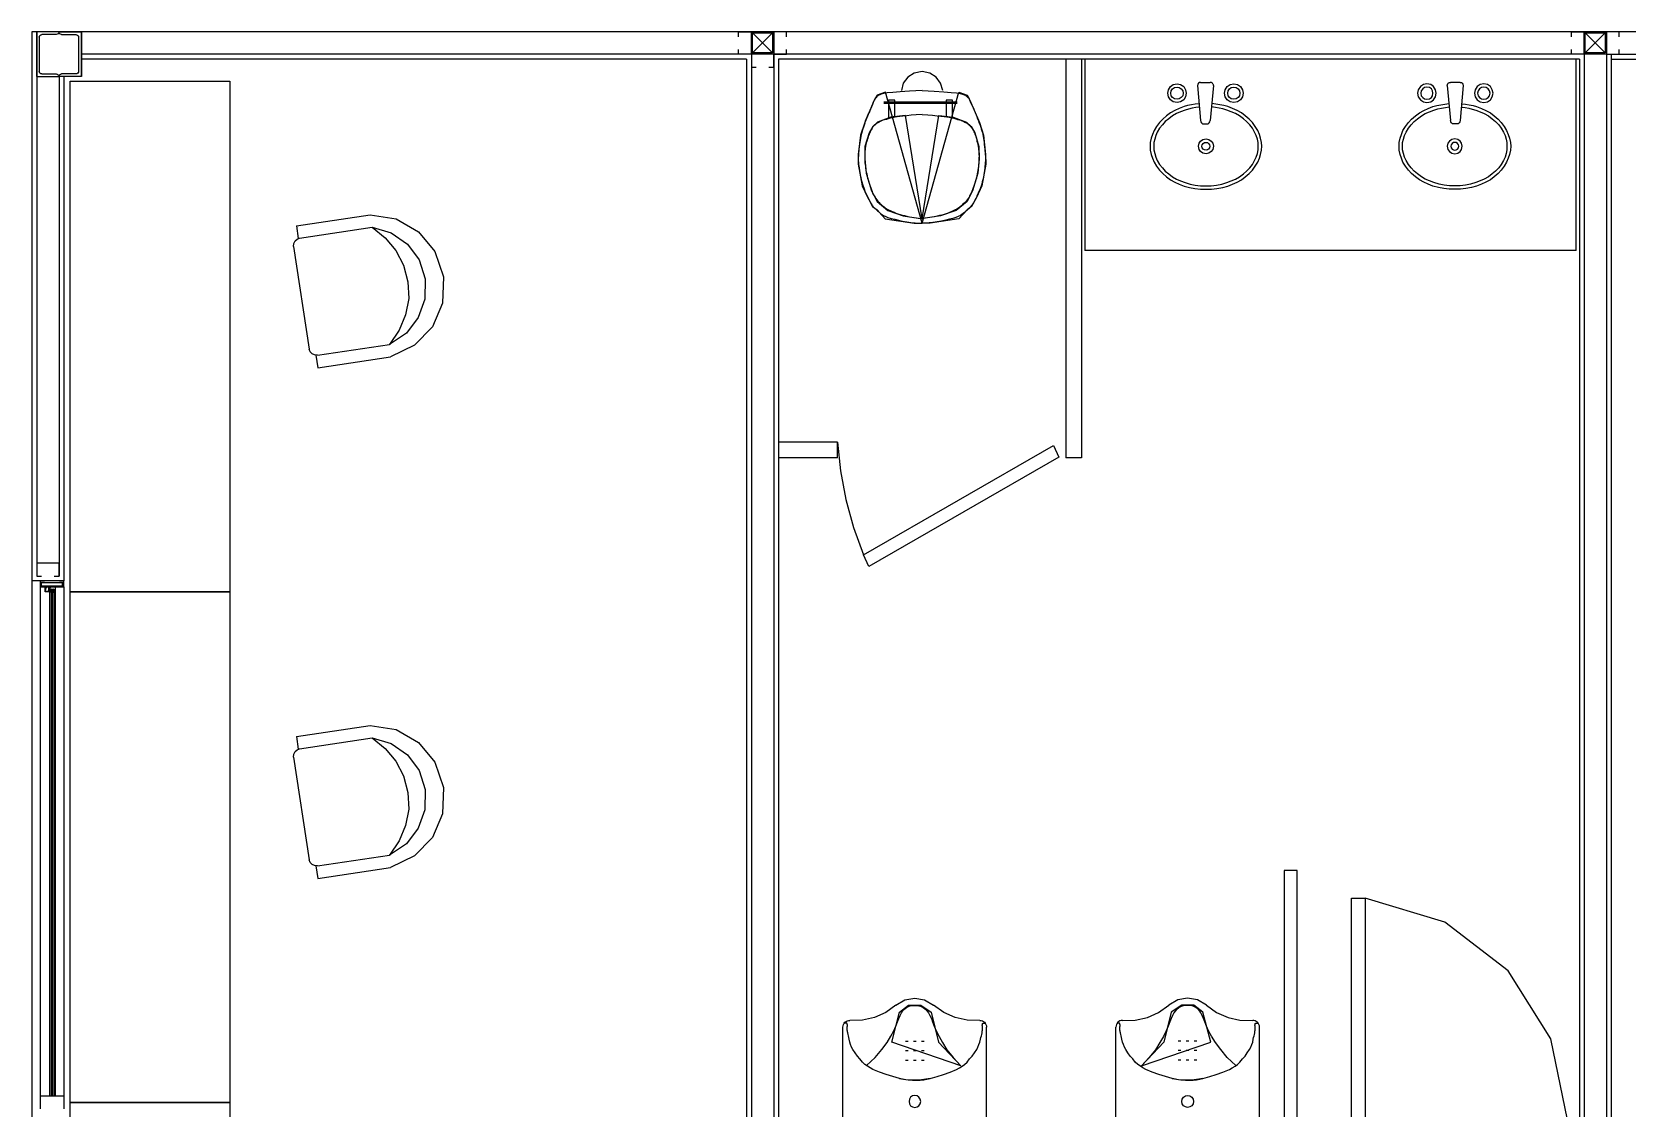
# Model space of a CAD drawing. Header units: metres. Extents: x 2 to 323, y -2 to 254.
# Drawn here: x 161.666 to 166.666, y 40.532 to 43.904 of the extents above; entities that cross this region are included whole.
import ezdxf

# ---------------------------------------------------------------- set-up
doc = ezdxf.new("R2010")
doc.units = ezdxf.units.M
doc.layers.add('REFERENCIA', color=7, linetype='Continuous')

msp = doc.modelspace()

# ---------------------------------------------------------------- linework, layer by layer
at = {"layer": 'REFERENCIA'}
for p, q in [((161.666, 43.904), (161.666, 42.184)), ((168.856, 43.904), (161.666, 43.904)), ((168.856, 43.904), (161.666, 43.904)), ((161.681, 43.904), (161.681, 42.199)), ((161.751, 43.904), (161.681, 43.904)), ((161.681, 43.904), (161.681, 43.764)), ((161.681, 43.764), (161.681, 43.904)), ((161.742, 43.896), (161.697, 43.896)), ((161.751, 43.904), (161.751, 43.904)), ((161.751, 43.904), (161.821, 43.904)), ((161.751, 43.904), (161.751, 43.904)), ((161.751, 43.904), (161.751, 43.904)), ((161.751, 43.904), (161.751, 43.904)), ((161.751, 43.904), (161.751, 43.904)), ((161.759, 43.896), (161.804, 43.896)), ((161.821, 43.904), (161.821, 43.764)), ((161.821, 43.764), (161.821, 43.904)), ((166.616, 43.904), (162.731, 43.904)), ((163.987, 43.838), (163.924, 43.901)), ((163.987, 43.901), (163.924, 43.838)), ((166.597, 43.838), (166.534, 43.901)), ((166.597, 43.901), (166.534, 43.838)), ((166.601, 43.904), (166.601, 38.791)), ((161.689, 43.888), (161.689, 43.781)), ((161.812, 43.888), (161.812, 43.781)), ((163.921, 43.834), (161.821, 43.834)), ((163.906, 43.819), (161.821, 43.819)), ((163.906, 43.819), (163.906, 38.876)), ((163.921, 43.834), (163.921, 38.861)), ((166.531, 43.834), (163.991, 43.834)), ((163.991, 43.834), (163.991, 40.461)), ((166.516, 43.819), (164.006, 43.819)), ((164.006, 43.819), (164.006, 40.476)), ((164.906, 43.819), (164.906, 42.569)), ((164.956, 43.819), (164.956, 42.569)), ((166.516, 43.819), (166.516, 38.776)), ((166.531, 43.834), (166.531, 38.791)), ((166.601, 43.834), (166.601, 38.861)), ((166.601, 43.834), (168.701, 43.834)), ((166.616, 43.834), (166.616, 38.876)), ((166.616, 43.819), (168.701, 43.819)), ((166.616, 43.819), (166.616, 38.876)), ((161.681, 43.764), (161.751, 43.764)), ((161.697, 43.773), (161.742, 43.773)), ((161.751, 43.764), (161.751, 42.199)), ((161.751, 43.764), (161.751, 43.764)), ((161.821, 43.764), (161.751, 43.764)), ((161.751, 43.764), (161.751, 43.764)), ((161.751, 43.764), (161.751, 43.764)), ((161.751, 43.764), (161.751, 43.764)), ((161.804, 43.773), (161.759, 43.773)), ((161.766, 43.764), (161.766, 42.184)), ((165.329, 43.746), (165.359, 43.746)), ((166.142, 43.746), (166.112, 43.746)), ((165.319, 43.736), (165.329, 43.626)), ((165.369, 43.736), (165.359, 43.626)), ((166.102, 43.736), (166.112, 43.626)), ((166.152, 43.736), (166.142, 43.626)), ((164.336, 43.685), (164.566, 43.685)), ((164.566, 43.68), (164.336, 43.68)), ((164.351, 43.69), (164.351, 43.635)), ((164.371, 43.69), (164.351, 43.69)), ((164.371, 43.64), (164.371, 43.69)), ((164.551, 43.69), (164.531, 43.69)), ((164.531, 43.69), (164.531, 43.64)), ((164.551, 43.635), (164.551, 43.69)), ((164.351, 43.635), (164.371, 43.64)), ((164.531, 43.64), (164.551, 43.635)), ((165.339, 43.616), (165.349, 43.616)), ((166.132, 43.616), (166.122, 43.616)), ((162.495, 43.296), (162.726, 43.331)), ((162.495, 43.296), (162.5, 43.257)), ((162.505, 43.258), (162.732, 43.292)), ((162.486, 43.232), (162.535, 42.91)), ((166.506, 43.219), (164.966, 43.219)), ((166.506, 43.219), (164.966, 43.219)), ((162.561, 42.891), (162.787, 42.925)), ((162.556, 42.891), (162.562, 42.851)), ((162.562, 42.851), (162.79, 42.886)), ((164.191, 42.619), (164.006, 42.619)), ((164.191, 42.569), (164.191, 42.619)), ((164.191, 42.569), (164.006, 42.569)), ((164.956, 42.569), (164.906, 42.569)), ((161.766, 42.184), (161.666, 42.184)), ((161.692, 42.184), (161.692, 42.165)), ((161.692, 42.165), (161.707, 42.165)), ((161.692, 42.165), (161.692, 40.57)), ((161.693, 42.179), (161.693, 42.18)), ((161.693, 42.18), (161.704, 42.18)), ((161.693, 42.179), (161.693, 42.179)), ((161.693, 42.166), (161.693, 42.178)), ((161.693, 42.178), (161.693, 42.178)), ((161.709, 42.166), (161.693, 42.166)), ((161.762, 42.178), (161.695, 42.178)), ((161.695, 42.178), (161.695, 42.168)), ((161.695, 42.168), (161.762, 42.168)), ((161.707, 42.165), (161.707, 42.162)), ((161.707, 42.162), (161.708, 42.162)), ((161.708, 42.165), (161.708, 42.165)), ((161.708, 42.165), (161.722, 42.165)), ((161.709, 42.163), (161.708, 42.164)), ((161.708, 42.162), (161.709, 42.163)), ((161.708, 42.15), (161.708, 42.162)), ((161.708, 42.162), (161.71, 42.162)), ((161.722, 42.15), (161.708, 42.15)), ((161.709, 42.165), (161.711, 42.165)), ((161.71, 42.163), (161.709, 42.163)), ((161.711, 42.161), (161.709, 42.161)), ((161.709, 42.161), (161.709, 42.151)), ((161.709, 42.151), (161.717, 42.151)), ((161.71, 42.162), (161.71, 42.163)), ((161.746, 42.166), (161.711, 42.166)), ((161.711, 42.165), (161.711, 42.161)), ((161.717, 42.151), (161.717, 42.153)), ((161.719, 42.155), (161.719, 42.165)), ((161.719, 42.165), (161.72, 42.165)), ((161.72, 42.165), (161.722, 42.164)), ((161.722, 42.164), (161.72, 42.163)), ((161.72, 42.163), (161.72, 42.156)), ((161.72, 42.156), (161.723, 42.156)), ((161.723, 42.154), (161.72, 42.154)), ((161.72, 42.152), (161.722, 42.152)), ((161.721, 42.163), (161.721, 42.163)), ((161.722, 42.163), (161.721, 42.163)), ((161.721, 42.162), (161.721, 42.162)), ((161.721, 42.162), (161.724, 42.162)), ((161.721, 42.149), (161.721, 42.15)), ((161.721, 42.15), (161.723, 42.149)), ((161.722, 42.152), (161.723, 42.153)), ((161.723, 42.152), (161.722, 42.152)), ((161.726, 42.148), (161.722, 42.149)), ((161.722, 40.57), (161.722, 42.149)), ((161.723, 42.164), (161.723, 42.164)), ((161.723, 42.156), (161.725, 42.16)), ((161.723, 42.153), (161.723, 42.156)), ((161.723, 42.149), (161.723, 42.152)), ((161.724, 42.162), (161.724, 42.165)), ((161.724, 42.165), (161.728, 42.165)), ((161.725, 42.16), (161.727, 42.155)), ((161.727, 42.154), (161.726, 42.153)), ((161.726, 42.153), (161.726, 42.149)), ((161.731, 42.157), (161.727, 42.157)), ((161.727, 40.57), (161.727, 42.157)), ((161.727, 42.155), (161.727, 42.154)), ((161.728, 42.165), (161.728, 42.165)), ((161.728, 42.165), (161.728, 42.165)), ((161.728, 42.165), (161.729, 42.165)), ((161.728, 40.57), (161.728, 42.157)), ((161.729, 42.165), (161.729, 42.165)), ((161.729, 42.165), (161.729, 42.165)), ((161.729, 42.165), (161.737, 42.165)), ((161.729, 40.57), (161.729, 42.157)), ((161.73, 40.57), (161.73, 42.157)), ((161.731, 40.57), (161.731, 42.157)), ((161.732, 42.158), (161.733, 42.158)), ((161.733, 42.154), (161.733, 42.157)), ((161.733, 42.149), (161.733, 42.152)), ((161.734, 42.157), (161.734, 42.155)), ((161.739, 42.156), (161.734, 42.156)), ((161.734, 42.154), (161.738, 42.154)), ((161.734, 42.151), (161.734, 42.15)), ((161.734, 42.15), (161.736, 42.15)), ((161.735, 42.149), (161.734, 42.148)), ((161.735, 42.154), (161.736, 42.154)), ((161.738, 42.152), (161.735, 42.152)), ((161.736, 42.152), (161.735, 42.152)), ((161.735, 42.15), (161.74, 42.15)), ((161.736, 42.15), (161.736, 42.149)), ((161.736, 40.57), (161.736, 42.149)), ((161.737, 42.154), (161.737, 42.154)), ((161.737, 42.152), (161.737, 42.152)), ((161.738, 42.154), (161.738, 42.153)), ((161.738, 42.153), (161.738, 42.152)), ((161.739, 42.163), (161.739, 42.156)), ((161.74, 42.15), (161.74, 42.163)), ((161.74, 40.57), (161.74, 42.15)), ((161.742, 42.165), (161.766, 42.165)), ((161.764, 42.166), (161.748, 42.166)), ((161.753, 42.18), (161.764, 42.18)), ((161.762, 42.168), (161.762, 42.178)), ((161.764, 42.18), (161.764, 42.179)), ((161.764, 42.179), (161.764, 42.179)), ((161.764, 42.178), (161.764, 42.178)), ((161.764, 42.178), (161.764, 42.166)), ((161.766, 42.165), (161.766, 42.184)), ((161.766, 42.165), (161.766, 40.57)), ((162.495, 41.696), (162.726, 41.731)), ((162.495, 41.696), (162.5, 41.657)), ((162.505, 41.658), (162.732, 41.692)), ((162.486, 41.632), (162.535, 41.31)), ((162.561, 41.291), (162.787, 41.325)), ((162.556, 41.291), (162.562, 41.251)), ((162.562, 41.251), (162.79, 41.286)), ((164.208, 40.496), (164.208, 40.786)), ((164.658, 40.496), (164.658, 40.786)), ((165.063, 40.496), (165.063, 40.786)), ((165.513, 40.496), (165.513, 40.786)), ((164.404, 40.742), (164.412, 40.742)), ((164.404, 40.712), (164.412, 40.712)), ((164.429, 40.742), (164.437, 40.742)), ((164.429, 40.712), (164.437, 40.712)), ((164.454, 40.742), (164.462, 40.742)), ((164.454, 40.712), (164.462, 40.712)), ((165.267, 40.742), (165.259, 40.742)), ((165.267, 40.712), (165.259, 40.712)), ((165.292, 40.742), (165.284, 40.742)), ((165.292, 40.712), (165.284, 40.712)), ((165.317, 40.742), (165.309, 40.742)), ((165.317, 40.712), (165.309, 40.712)), ((164.404, 40.682), (164.412, 40.682)), ((164.429, 40.682), (164.437, 40.682)), ((164.454, 40.682), (164.462, 40.682)), ((165.267, 40.682), (165.259, 40.682)), ((165.292, 40.682), (165.284, 40.682)), ((165.317, 40.682), (165.309, 40.682)), ((161.692, 40.57), (161.766, 40.57)), ((161.692, 40.57), (161.692, 40.53)), ((161.766, 40.57), (161.766, 40.53))]:
    msp.add_line(p, q, dxfattribs=at)
for points in [[(161.689, 43.888), (161.69, 43.891), (161.691, 43.893), (161.694, 43.895), (161.697, 43.896)], [(161.751, 43.904), (161.75, 43.901), (161.748, 43.898), (161.745, 43.897), (161.742, 43.896)], [(161.759, 43.896), (161.756, 43.897), (161.753, 43.898), (161.751, 43.901), (161.751, 43.904)], [(161.804, 43.896), (161.807, 43.895), (161.81, 43.893), (161.812, 43.891), (161.812, 43.888)], [(163.881, 43.889), (163.881, 43.904), (163.921, 43.904), (163.921, 43.834), (163.881, 43.834), (163.881, 43.849)], [(164.031, 43.889), (164.031, 43.904), (163.991, 43.904), (163.991, 43.834), (164.031, 43.834), (164.031, 43.849)], [(166.491, 43.889), (166.491, 43.904), (166.531, 43.904), (166.531, 43.834), (166.491, 43.834), (166.491, 43.849)], [(166.641, 43.889), (166.641, 43.904), (166.601, 43.904), (166.601, 43.834), (166.641, 43.834), (166.641, 43.849)], [(163.976, 43.794), (163.991, 43.794), (163.991, 43.834), (163.921, 43.834), (163.921, 43.794), (163.936, 43.794)], [(166.506, 43.219), (166.506, 43.819), (164.966, 43.819), (164.966, 43.219)], [(161.697, 43.773), (161.694, 43.773), (161.691, 43.775), (161.69, 43.778), (161.689, 43.781)], [(161.742, 43.773), (161.745, 43.772), (161.748, 43.77), (161.75, 43.768), (161.751, 43.764)], [(161.751, 43.764), (161.751, 43.768), (161.753, 43.77), (161.756, 43.772), (161.759, 43.773)], [(161.812, 43.781), (161.812, 43.778), (161.81, 43.775), (161.807, 43.773), (161.804, 43.773)], [(164.521, 43.72), (164.514, 43.743), (164.5, 43.762), (164.48, 43.775), (164.456, 43.78), (164.431, 43.775), (164.411, 43.762), (164.397, 43.743), (164.391, 43.72)], [(165.329, 43.746), (165.325, 43.745), (165.322, 43.743), (165.32, 43.74), (165.319, 43.736)], [(165.369, 43.736), (165.369, 43.738), (165.368, 43.739), (165.367, 43.741), (165.366, 43.743), (165.364, 43.744), (165.363, 43.745), (165.361, 43.745), (165.359, 43.746)], [(166.102, 43.736), (166.102, 43.738), (166.103, 43.739), (166.104, 43.741), (166.105, 43.743), (166.107, 43.744), (166.108, 43.745), (166.11, 43.745), (166.112, 43.746)], [(166.142, 43.746), (166.146, 43.745), (166.149, 43.743), (166.151, 43.74), (166.152, 43.736)], [(164.456, 43.72), (164.456, 43.72), (164.417, 43.718), (164.387, 43.716), (164.364, 43.714), (164.347, 43.713), (164.336, 43.711), (164.328, 43.709), (164.323, 43.707), (164.32, 43.706), (164.317, 43.704), (164.314, 43.702), (164.312, 43.699), (164.31, 43.697), (164.308, 43.694), (164.306, 43.69), (164.304, 43.686), (164.302, 43.681), (164.3, 43.675), (164.297, 43.669), (164.294, 43.662), (164.291, 43.654), (164.287, 43.647), (164.284, 43.639), (164.281, 43.632), (164.278, 43.625), (164.276, 43.618), (164.274, 43.612), (164.272, 43.606), (164.27, 43.6), (164.268, 43.594), (164.267, 43.589), (164.265, 43.583), (164.264, 43.577), (164.263, 43.57), (164.262, 43.564), (164.261, 43.557), (164.26, 43.551), (164.259, 43.544), (164.258, 43.537), (164.258, 43.531), (164.257, 43.525), (164.257, 43.52), (164.257, 43.515), (164.256, 43.51), (164.256, 43.505), (164.256, 43.5), (164.257, 43.495), (164.257, 43.489), (164.258, 43.484), (164.259, 43.477), (164.26, 43.47), (164.261, 43.463), (164.262, 43.456), (164.264, 43.448), (164.265, 43.441), (164.267, 43.434), (164.269, 43.427), (164.271, 43.421), (164.273, 43.415), (164.275, 43.409), (164.277, 43.404), (164.279, 43.399), (164.281, 43.395), (164.283, 43.39), (164.285, 43.386), (164.287, 43.382), (164.289, 43.379), (164.291, 43.375), (164.293, 43.371), (164.295, 43.368), (164.296, 43.365), (164.298, 43.362), (164.3, 43.36), (164.302, 43.357), (164.304, 43.355), (164.306, 43.353), (164.308, 43.351), (164.31, 43.35), (164.312, 43.348), (164.314, 43.345), (164.316, 43.343), (164.319, 43.341), (164.322, 43.338), (164.326, 43.335), (164.33, 43.332), (164.335, 43.329), (164.342, 43.326), (164.349, 43.323), (164.359, 43.319), (164.37, 43.317), (164.382, 43.314), (164.395, 43.311), (164.408, 43.309), (164.421, 43.307), (164.434, 43.306), (164.445, 43.305), (164.456, 43.305), (164.341, 43.715), (164.315, 43.706), (164.306, 43.69), (164.276, 43.62), (164.263, 43.58), (164.256, 43.52), (164.256, 43.49), (164.268, 43.422), (164.286, 43.385), (164.3, 43.357), (164.315, 43.346), (164.34, 43.318), (164.431, 43.305), (164.456, 43.305)], [(164.456, 43.72), (164.456, 43.72), (164.494, 43.718), (164.524, 43.716), (164.547, 43.714), (164.564, 43.713), (164.575, 43.711), (164.583, 43.709), (164.588, 43.707), (164.592, 43.706), (164.594, 43.704), (164.597, 43.702), (164.599, 43.699), (164.601, 43.697), (164.603, 43.694), (164.605, 43.69), (164.607, 43.686), (164.609, 43.681), (164.612, 43.675), (164.615, 43.669), (164.618, 43.662), (164.621, 43.654), (164.624, 43.647), (164.627, 43.639), (164.63, 43.632), (164.633, 43.625), (164.635, 43.618), (164.638, 43.612), (164.64, 43.606), (164.641, 43.6), (164.643, 43.594), (164.645, 43.589), (164.646, 43.583), (164.647, 43.577), (164.648, 43.57), (164.649, 43.564), (164.65, 43.557), (164.651, 43.551), (164.652, 43.544), (164.653, 43.537), (164.653, 43.531), (164.654, 43.525), (164.654, 43.52), (164.655, 43.515), (164.655, 43.51), (164.655, 43.505), (164.655, 43.5), (164.654, 43.495), (164.654, 43.489), (164.653, 43.484), (164.653, 43.477), (164.652, 43.47), (164.65, 43.463), (164.649, 43.456), (164.648, 43.448), (164.646, 43.441), (164.644, 43.434), (164.643, 43.427), (164.641, 43.421), (164.639, 43.415), (164.637, 43.409), (164.634, 43.404), (164.632, 43.399), (164.63, 43.395), (164.628, 43.39), (164.626, 43.386), (164.624, 43.382), (164.622, 43.379), (164.62, 43.375), (164.618, 43.371), (164.617, 43.368), (164.615, 43.365), (164.613, 43.362), (164.611, 43.36), (164.609, 43.357), (164.607, 43.355), (164.606, 43.353), (164.604, 43.351), (164.602, 43.35), (164.599, 43.348), (164.597, 43.345), (164.595, 43.343), (164.592, 43.341), (164.589, 43.338), (164.585, 43.335), (164.581, 43.332), (164.576, 43.329), (164.569, 43.326), (164.562, 43.323), (164.552, 43.319), (164.542, 43.317), (164.53, 43.314), (164.517, 43.311), (164.503, 43.309), (164.49, 43.307), (164.478, 43.306), (164.466, 43.305), (164.456, 43.305), (164.571, 43.715), (164.597, 43.706), (164.606, 43.69), (164.636, 43.62), (164.648, 43.58), (164.655, 43.52), (164.656, 43.49), (164.643, 43.422), (164.626, 43.385), (164.611, 43.357), (164.597, 43.346), (164.571, 43.318), (164.481, 43.305), (164.456, 43.305)], [(165.171, 43.546), (165.171, 43.533), (165.174, 43.52), (165.178, 43.508), (165.183, 43.496), (165.191, 43.483), (165.2, 43.471), (165.21, 43.46), (165.222, 43.45), (165.235, 43.441), (165.248, 43.433), (165.262, 43.427), (165.277, 43.421), (165.294, 43.417), (165.311, 43.413), (165.328, 43.411), (165.346, 43.411), (165.363, 43.411), (165.38, 43.413), (165.398, 43.417), (165.414, 43.421), (165.429, 43.427), (165.443, 43.433), (165.457, 43.441), (165.469, 43.45), (165.481, 43.46), (165.491, 43.471), (165.5, 43.483), (165.508, 43.496), (165.513, 43.508), (165.517, 43.52), (165.52, 43.533), (165.521, 43.546), (165.52, 43.558), (165.517, 43.571), (165.513, 43.583), (165.508, 43.595), (165.5, 43.608), (165.491, 43.62), (165.481, 43.631), (165.469, 43.641), (165.457, 43.65), (165.443, 43.658), (165.429, 43.664), (165.414, 43.67), (165.402, 43.673), (165.389, 43.676), (165.377, 43.678), (165.364, 43.68)], [(165.324, 43.679), (165.312, 43.678), (165.3, 43.676), (165.288, 43.673), (165.277, 43.67), (165.262, 43.664), (165.248, 43.658), (165.235, 43.65), (165.222, 43.641), (165.21, 43.631), (165.2, 43.62), (165.191, 43.608), (165.183, 43.595), (165.178, 43.583), (165.174, 43.571), (165.171, 43.558), (165.171, 43.546)], [(165.182, 43.546), (165.182, 43.534), (165.185, 43.523), (165.188, 43.512), (165.193, 43.501), (165.2, 43.489), (165.209, 43.478), (165.218, 43.468), (165.229, 43.459), (165.241, 43.45), (165.253, 43.443), (165.266, 43.437), (165.28, 43.432), (165.296, 43.427), (165.312, 43.424), (165.329, 43.422), (165.346, 43.422), (165.362, 43.422), (165.379, 43.424), (165.395, 43.427), (165.411, 43.432), (165.425, 43.437), (165.438, 43.443), (165.451, 43.45), (165.463, 43.459), (165.473, 43.468), (165.483, 43.478), (165.491, 43.489), (165.498, 43.501), (165.503, 43.512), (165.507, 43.523), (165.509, 43.534), (165.509, 43.546), (165.509, 43.557), (165.507, 43.568), (165.503, 43.579), (165.498, 43.59), (165.491, 43.602), (165.483, 43.613), (165.473, 43.623), (165.463, 43.632), (165.451, 43.641), (165.438, 43.648), (165.425, 43.654), (165.411, 43.659), (165.399, 43.663), (165.387, 43.665), (165.375, 43.667), (165.363, 43.669)], [(165.325, 43.668), (165.314, 43.667), (165.302, 43.665), (165.291, 43.662), (165.28, 43.659), (165.266, 43.654), (165.253, 43.648), (165.241, 43.641), (165.229, 43.632), (165.218, 43.623), (165.209, 43.613), (165.2, 43.602), (165.193, 43.59), (165.188, 43.579), (165.185, 43.568), (165.182, 43.557), (165.182, 43.546)], [(166.301, 43.546), (166.3, 43.533), (166.297, 43.52), (166.293, 43.508), (166.288, 43.496), (166.28, 43.483), (166.271, 43.471), (166.261, 43.46), (166.249, 43.45), (166.237, 43.441), (166.223, 43.433), (166.209, 43.427), (166.194, 43.421), (166.178, 43.417), (166.16, 43.413), (166.143, 43.411), (166.126, 43.411), (166.108, 43.411), (166.091, 43.413), (166.074, 43.417), (166.057, 43.421), (166.042, 43.427), (166.028, 43.433), (166.015, 43.441), (166.002, 43.45), (165.99, 43.46), (165.98, 43.471), (165.971, 43.483), (165.963, 43.496), (165.958, 43.508), (165.954, 43.52), (165.951, 43.533), (165.951, 43.546), (165.951, 43.558), (165.954, 43.571), (165.958, 43.583), (165.963, 43.595), (165.971, 43.608), (165.98, 43.62), (165.99, 43.631), (166.002, 43.641), (166.015, 43.65), (166.028, 43.658), (166.042, 43.664), (166.057, 43.67), (166.069, 43.673), (166.082, 43.676), (166.094, 43.678), (166.107, 43.68)], [(166.289, 43.546), (166.289, 43.534), (166.287, 43.523), (166.283, 43.512), (166.278, 43.501), (166.271, 43.489), (166.263, 43.478), (166.253, 43.468), (166.243, 43.459), (166.231, 43.45), (166.218, 43.443), (166.205, 43.437), (166.191, 43.432), (166.175, 43.427), (166.159, 43.424), (166.142, 43.422), (166.126, 43.422), (166.109, 43.422), (166.092, 43.424), (166.076, 43.427), (166.06, 43.432), (166.046, 43.437), (166.033, 43.443), (166.021, 43.45), (166.009, 43.459), (165.998, 43.468), (165.989, 43.478), (165.98, 43.489), (165.973, 43.501), (165.968, 43.512), (165.965, 43.523), (165.962, 43.534), (165.962, 43.546), (165.962, 43.557), (165.965, 43.568), (165.968, 43.579), (165.973, 43.59), (165.98, 43.602), (165.989, 43.613), (165.998, 43.623), (166.009, 43.632), (166.021, 43.641), (166.033, 43.648), (166.046, 43.654), (166.06, 43.659), (166.072, 43.663), (166.084, 43.665), (166.096, 43.667), (166.108, 43.669)], [(166.146, 43.668), (166.158, 43.667), (166.169, 43.665), (166.18, 43.662), (166.191, 43.659), (166.205, 43.654), (166.218, 43.648), (166.231, 43.641), (166.243, 43.632), (166.253, 43.623), (166.263, 43.613), (166.271, 43.602), (166.278, 43.59), (166.283, 43.579), (166.287, 43.568), (166.289, 43.557), (166.289, 43.546)], [(166.147, 43.679), (166.159, 43.678), (166.171, 43.676), (166.183, 43.673), (166.194, 43.67), (166.209, 43.664), (166.223, 43.658), (166.237, 43.65), (166.249, 43.641), (166.261, 43.631), (166.271, 43.62), (166.28, 43.608), (166.288, 43.595), (166.293, 43.583), (166.297, 43.571), (166.3, 43.558), (166.301, 43.546)], [(164.456, 43.645), (164.456, 43.645), (164.437, 43.644), (164.422, 43.643), (164.408, 43.641), (164.396, 43.64), (164.386, 43.639), (164.378, 43.638), (164.37, 43.637), (164.363, 43.635), (164.356, 43.634), (164.35, 43.632), (164.344, 43.63), (164.338, 43.629), (164.333, 43.627), (164.329, 43.625), (164.325, 43.623), (164.321, 43.621), (164.317, 43.619), (164.315, 43.618), (164.312, 43.616), (164.31, 43.614), (164.308, 43.612), (164.306, 43.611), (164.304, 43.609), (164.302, 43.607), (164.301, 43.605), (164.299, 43.602), (164.298, 43.6), (164.296, 43.597), (164.295, 43.595), (164.293, 43.591), (164.292, 43.588), (164.29, 43.584), (164.289, 43.58), (164.287, 43.576), (164.286, 43.571), (164.284, 43.566), (164.283, 43.561), (164.281, 43.556), (164.28, 43.551), (164.279, 43.545), (164.278, 43.54), (164.278, 43.535), (164.277, 43.53), (164.277, 43.525), (164.277, 43.52), (164.277, 43.515), (164.277, 43.51), (164.277, 43.505), (164.277, 43.499), (164.277, 43.494), (164.278, 43.489), (164.279, 43.483), (164.279, 43.477), (164.28, 43.471), (164.281, 43.465), (164.283, 43.459), (164.284, 43.453), (164.285, 43.446), (164.287, 43.44), (164.289, 43.433), (164.291, 43.427), (164.293, 43.421), (164.295, 43.415), (164.297, 43.409), (164.299, 43.404), (164.301, 43.399), (164.304, 43.394), (164.306, 43.39), (164.309, 43.386), (164.311, 43.382), (164.314, 43.378), (164.317, 43.374), (164.321, 43.37), (164.324, 43.366), (164.328, 43.363), (164.332, 43.359), (164.337, 43.356), (164.341, 43.352), (164.346, 43.349), (164.351, 43.346), (164.356, 43.344), (164.362, 43.341), (164.368, 43.339), (164.374, 43.336), (164.38, 43.334), (164.387, 43.332), (164.393, 43.33), (164.401, 43.329), (164.408, 43.327), (164.416, 43.325), (164.424, 43.324), (164.431, 43.322), (164.438, 43.321), (164.445, 43.32), (164.451, 43.319), (164.456, 43.318), (164.404, 43.642), (164.358, 43.637), (164.316, 43.621), (164.302, 43.608), (164.29, 43.588), (164.277, 43.545), (164.276, 43.506), (164.281, 43.461), (164.297, 43.406), (164.315, 43.373), (164.349, 43.344), (164.397, 43.328), (164.444, 43.32), (164.456, 43.318)], [(164.456, 43.645), (164.456, 43.645), (164.474, 43.644), (164.489, 43.643), (164.503, 43.641), (164.515, 43.64), (164.525, 43.639), (164.534, 43.638), (164.541, 43.637), (164.549, 43.635), (164.555, 43.634), (164.562, 43.632), (164.567, 43.63), (164.573, 43.629), (164.578, 43.627), (164.582, 43.625), (164.587, 43.623), (164.59, 43.621), (164.594, 43.619), (164.597, 43.618), (164.599, 43.616), (164.602, 43.614), (164.604, 43.612), (164.606, 43.611), (164.607, 43.609), (164.609, 43.607), (164.611, 43.605), (164.612, 43.602), (164.614, 43.6), (164.615, 43.597), (164.617, 43.595), (164.618, 43.591), (164.62, 43.588), (164.621, 43.584), (164.623, 43.58), (164.624, 43.576), (164.626, 43.571), (164.627, 43.566), (164.628, 43.561), (164.63, 43.556), (164.631, 43.551), (164.632, 43.545), (164.633, 43.54), (164.633, 43.535), (164.634, 43.53), (164.634, 43.525), (164.634, 43.52), (164.635, 43.515), (164.634, 43.51), (164.634, 43.505), (164.634, 43.499), (164.634, 43.494), (164.633, 43.489), (164.633, 43.483), (164.632, 43.477), (164.631, 43.471), (164.63, 43.465), (164.629, 43.459), (164.627, 43.453), (164.626, 43.446), (164.624, 43.44), (164.622, 43.433), (164.62, 43.427), (164.618, 43.421), (164.616, 43.415), (164.614, 43.409), (164.612, 43.404), (164.61, 43.399), (164.607, 43.394), (164.605, 43.39), (164.603, 43.386), (164.6, 43.382), (164.597, 43.378), (164.594, 43.374), (164.591, 43.37), (164.587, 43.366), (164.583, 43.363), (164.579, 43.359), (164.575, 43.356), (164.57, 43.352), (164.565, 43.349), (164.56, 43.346), (164.555, 43.344), (164.549, 43.341), (164.544, 43.339), (164.538, 43.336), (164.531, 43.334), (164.525, 43.332), (164.518, 43.33), (164.51, 43.329), (164.503, 43.327), (164.495, 43.325), (164.487, 43.324), (164.48, 43.322), (164.473, 43.321), (164.466, 43.32), (164.46, 43.319), (164.456, 43.318), (164.508, 43.642), (164.553, 43.637), (164.595, 43.621), (164.61, 43.608), (164.621, 43.588), (164.634, 43.545), (164.635, 43.506), (164.631, 43.461), (164.614, 43.406), (164.597, 43.373), (164.563, 43.344), (164.514, 43.328), (164.467, 43.32), (164.456, 43.318)], [(165.329, 43.626), (165.33, 43.622), (165.332, 43.619), (165.335, 43.616), (165.339, 43.616)], [(165.349, 43.616), (165.353, 43.616), (165.356, 43.619), (165.358, 43.622), (165.359, 43.626)], [(166.122, 43.616), (166.118, 43.616), (166.115, 43.619), (166.113, 43.622), (166.112, 43.626)], [(166.142, 43.626), (166.141, 43.622), (166.139, 43.619), (166.136, 43.616), (166.132, 43.616)], [(162.726, 43.331), (162.808, 43.318), (162.878, 43.278), (162.929, 43.216), (162.956, 43.137), (162.953, 43.054), (162.921, 42.98), (162.865, 42.922), (162.79, 42.886)], [(162.486, 43.232), (162.487, 43.241), (162.491, 43.249), (162.497, 43.255), (162.505, 43.258)], [(162.732, 43.292), (162.792, 43.274), (162.843, 43.239), (162.88, 43.19), (162.899, 43.13), (162.898, 43.067), (162.877, 43.009), (162.84, 42.96), (162.787, 42.925)], [(162.732, 43.292), (162.773, 43.259), (162.807, 43.219), (162.831, 43.173), (162.844, 43.121), (162.847, 43.069), (162.837, 43.017), (162.817, 42.969), (162.787, 42.925)], [(162.561, 42.891), (162.552, 42.892), (162.544, 42.895), (162.538, 42.902), (162.535, 42.91)], [(164.191, 42.619), (164.2, 42.529), (164.217, 42.439), (164.241, 42.351), (164.272, 42.266)], [(161.736, 42.199), (161.751, 42.199), (161.751, 42.239), (161.681, 42.239), (161.681, 42.199), (161.696, 42.199)], [(161.666, 42.184), (161.666, 38.776), (162.861, 38.776)], [(161.693, 42.178), (161.693, 42.178), (161.694, 42.178), (161.694, 42.178), (161.694, 42.179), (161.694, 42.179), (161.694, 42.179), (161.693, 42.179), (161.693, 42.179)], [(161.704, 42.18), (161.704, 42.18), (161.704, 42.18), (161.705, 42.179), (161.705, 42.179), (161.705, 42.18), (161.705, 42.18), (161.705, 42.18), (161.705, 42.18)], [(161.708, 42.165), (161.708, 42.165), (161.708, 42.165), (161.708, 42.165), (161.708, 42.165)], [(161.711, 42.166), (161.711, 42.167), (161.711, 42.167), (161.71, 42.167), (161.71, 42.167), (161.71, 42.167), (161.71, 42.167), (161.709, 42.167), (161.709, 42.166)], [(161.709, 42.163), (161.709, 42.163), (161.709, 42.163), (161.709, 42.164), (161.709, 42.164), (161.709, 42.164), (161.709, 42.164), (161.709, 42.165), (161.709, 42.165)], [(161.717, 42.153), (161.718, 42.154), (161.718, 42.154), (161.719, 42.155), (161.719, 42.155)], [(161.72, 42.152), (161.719, 42.152), (161.719, 42.152), (161.718, 42.152), (161.718, 42.153), (161.718, 42.153), (161.719, 42.154), (161.719, 42.154), (161.72, 42.154)], [(161.721, 42.162), (161.721, 42.162), (161.721, 42.162), (161.721, 42.162), (161.721, 42.162)], [(161.721, 42.149), (161.722, 42.149), (161.722, 42.149), (161.722, 42.149), (161.722, 42.149)], [(161.723, 42.164), (161.723, 42.165), (161.723, 42.165), (161.723, 42.165), (161.722, 42.165)], [(161.722, 42.163), (161.723, 42.163), (161.723, 42.163), (161.723, 42.163), (161.723, 42.164)], [(161.722, 42.152), (161.723, 42.152), (161.723, 42.151), (161.723, 42.151), (161.723, 42.151), (161.723, 42.15), (161.723, 42.15), (161.723, 42.15), (161.722, 42.15)], [(161.723, 42.156), (161.723, 42.156), (161.723, 42.155), (161.723, 42.155), (161.723, 42.155), (161.723, 42.155), (161.723, 42.154), (161.723, 42.154), (161.723, 42.154)], [(161.727, 42.147), (161.727, 42.148), (161.727, 42.148), (161.726, 42.149), (161.726, 42.149)], [(161.727, 42.147), (161.727, 42.148), (161.727, 42.148), (161.726, 42.148), (161.726, 42.148)], [(161.727, 42.154), (161.727, 42.154), (161.727, 42.154), (161.727, 42.154), (161.727, 42.154)], [(161.732, 42.158), (161.732, 42.157), (161.732, 42.157), (161.731, 42.156), (161.731, 42.156)], [(161.733, 42.157), (161.732, 42.157), (161.732, 42.156), (161.732, 42.156), (161.731, 42.156)], [(161.733, 42.154), (161.732, 42.153), (161.732, 42.153), (161.731, 42.152), (161.731, 42.151)], [(161.733, 42.152), (161.732, 42.152), (161.732, 42.152), (161.732, 42.152), (161.731, 42.151)], [(161.733, 42.149), (161.732, 42.149), (161.732, 42.149), (161.731, 42.148), (161.731, 42.147)], [(161.733, 42.148), (161.732, 42.148), (161.732, 42.148), (161.732, 42.148), (161.731, 42.147)], [(161.732, 42.158), (161.732, 42.158), (161.732, 42.158), (161.732, 42.158), (161.732, 42.158)], [(161.734, 42.157), (161.734, 42.157), (161.734, 42.158), (161.733, 42.158), (161.733, 42.158)], [(161.734, 42.148), (161.733, 42.148), (161.733, 42.148), (161.733, 42.148), (161.733, 42.148)], [(161.734, 42.156), (161.734, 42.156), (161.734, 42.155), (161.734, 42.155), (161.734, 42.155), (161.734, 42.155), (161.734, 42.154), (161.734, 42.154), (161.734, 42.154)], [(161.734, 42.155), (161.734, 42.154), (161.734, 42.154), (161.734, 42.154), (161.735, 42.154)], [(161.735, 42.152), (161.734, 42.152), (161.734, 42.151), (161.734, 42.151), (161.734, 42.151), (161.734, 42.15), (161.734, 42.15), (161.734, 42.15), (161.735, 42.15)], [(161.735, 42.152), (161.734, 42.152), (161.734, 42.152), (161.734, 42.152), (161.734, 42.151)], [(161.735, 42.149), (161.735, 42.149), (161.736, 42.149), (161.736, 42.149), (161.736, 42.149)], [(161.737, 42.154), (161.737, 42.154), (161.736, 42.154), (161.736, 42.154), (161.736, 42.154)], [(161.736, 42.152), (161.736, 42.152), (161.736, 42.152), (161.737, 42.152), (161.737, 42.152)], [(161.739, 42.163), (161.739, 42.164), (161.738, 42.164), (161.738, 42.165), (161.737, 42.165)], [(161.738, 42.154), (161.738, 42.154), (161.737, 42.154), (161.737, 42.154), (161.737, 42.154)], [(161.737, 42.152), (161.737, 42.152), (161.737, 42.152), (161.738, 42.152), (161.738, 42.152)], [(161.738, 42.152), (161.738, 42.152), (161.739, 42.152), (161.739, 42.152), (161.739, 42.153), (161.739, 42.153), (161.739, 42.154), (161.738, 42.154), (161.738, 42.154)], [(161.742, 42.165), (161.742, 42.165), (161.741, 42.164), (161.741, 42.164), (161.74, 42.163)], [(161.748, 42.166), (161.748, 42.167), (161.748, 42.167), (161.747, 42.167), (161.747, 42.167), (161.747, 42.167), (161.747, 42.167), (161.746, 42.167), (161.746, 42.166)], [(161.752, 42.18), (161.752, 42.18), (161.752, 42.18), (161.752, 42.18), (161.752, 42.179), (161.753, 42.179), (161.753, 42.18), (161.753, 42.18), (161.753, 42.18)], [(161.764, 42.179), (161.764, 42.179), (161.764, 42.179), (161.763, 42.179), (161.763, 42.179), (161.763, 42.178), (161.764, 42.178), (161.764, 42.178), (161.764, 42.178)], [(162.726, 41.731), (162.808, 41.718), (162.878, 41.678), (162.929, 41.616), (162.956, 41.537), (162.953, 41.454), (162.921, 41.38), (162.865, 41.322), (162.79, 41.286)], [(162.486, 41.632), (162.487, 41.641), (162.491, 41.649), (162.497, 41.655), (162.505, 41.658)], [(162.732, 41.692), (162.792, 41.674), (162.843, 41.639), (162.88, 41.59), (162.899, 41.53), (162.898, 41.467), (162.877, 41.409), (162.84, 41.36), (162.787, 41.325)], [(162.732, 41.692), (162.773, 41.659), (162.807, 41.619), (162.831, 41.573), (162.844, 41.521), (162.847, 41.469), (162.837, 41.417), (162.817, 41.369), (162.787, 41.325)], [(162.561, 41.291), (162.552, 41.292), (162.544, 41.295), (162.538, 41.302), (162.535, 41.31)], [(166.479, 40.495), (166.427, 40.749), (166.293, 40.962), (166.094, 41.115), (165.845, 41.19)], [(164.374, 40.854), (164.342, 40.832), (164.307, 40.816), (164.269, 40.807), (164.229, 40.806)], [(164.282, 40.665), (164.282, 40.665), (164.309, 40.691), (164.33, 40.716), (164.346, 40.737), (164.358, 40.757), (164.367, 40.774), (164.374, 40.789), (164.379, 40.802), (164.383, 40.813), (164.387, 40.822), (164.391, 40.83), (164.395, 40.836), (164.399, 40.841), (164.403, 40.844), (164.407, 40.847), (164.411, 40.849), (164.415, 40.851), (164.419, 40.852), (164.423, 40.853), (164.428, 40.853), (164.432, 40.853), (164.437, 40.853), (164.442, 40.853), (164.446, 40.852), (164.451, 40.851), (164.455, 40.849), (164.459, 40.847), (164.464, 40.844), (164.468, 40.841), (164.472, 40.836), (164.476, 40.83), (164.48, 40.822), (164.485, 40.813), (164.489, 40.802), (164.494, 40.789), (164.5, 40.774), (164.509, 40.756), (164.52, 40.737), (164.534, 40.715), (164.553, 40.691), (164.577, 40.664), (164.361, 40.739), (164.385, 40.833), (164.413, 40.854), (164.452, 40.854), (164.484, 40.833), (164.507, 40.739), (164.577, 40.664)], [(164.374, 40.854), (164.402, 40.871), (164.433, 40.876), (164.464, 40.871), (164.492, 40.854)], [(164.637, 40.806), (164.597, 40.807), (164.56, 40.816), (164.524, 40.832), (164.492, 40.854)], [(165.084, 40.806), (165.124, 40.807), (165.162, 40.816), (165.197, 40.832), (165.229, 40.854)], [(165.439, 40.665), (165.439, 40.665), (165.412, 40.691), (165.392, 40.716), (165.375, 40.737), (165.363, 40.757), (165.354, 40.774), (165.347, 40.789), (165.342, 40.802), (165.338, 40.813), (165.334, 40.822), (165.33, 40.83), (165.326, 40.836), (165.322, 40.841), (165.318, 40.844), (165.314, 40.847), (165.31, 40.849), (165.306, 40.851), (165.302, 40.852), (165.298, 40.853), (165.293, 40.853), (165.289, 40.853), (165.284, 40.853), (165.28, 40.853), (165.275, 40.852), (165.271, 40.851), (165.266, 40.849), (165.262, 40.847), (165.258, 40.844), (165.253, 40.841), (165.249, 40.836), (165.245, 40.83), (165.241, 40.822), (165.237, 40.813), (165.232, 40.802), (165.227, 40.789), (165.221, 40.774), (165.213, 40.756), (165.201, 40.737), (165.187, 40.715), (165.168, 40.691), (165.144, 40.664), (165.361, 40.739), (165.336, 40.833), (165.308, 40.854), (165.27, 40.854), (165.237, 40.833), (165.214, 40.739), (165.144, 40.664)], [(165.347, 40.854), (165.319, 40.871), (165.288, 40.876), (165.257, 40.871), (165.229, 40.854)], [(165.347, 40.854), (165.379, 40.832), (165.415, 40.816), (165.452, 40.807), (165.492, 40.806)], [(164.208, 40.786), (164.209, 40.79), (164.21, 40.794), (164.212, 40.798), (164.214, 40.801), (164.218, 40.803), (164.221, 40.805), (164.225, 40.806), (164.229, 40.806)], [(164.481, 40.625), (164.468, 40.623), (164.454, 40.621), (164.44, 40.62), (164.426, 40.62), (164.416, 40.62), (164.405, 40.621), (164.395, 40.623), (164.385, 40.625), (164.364, 40.631), (164.343, 40.637), (164.322, 40.645), (164.302, 40.653), (164.293, 40.658), (164.285, 40.663), (164.277, 40.669), (164.269, 40.676), (164.261, 40.686), (164.253, 40.695), (164.246, 40.705), (164.239, 40.716), (164.235, 40.723), (164.232, 40.731), (164.229, 40.739), (164.227, 40.748), (164.226, 40.753), (164.225, 40.758), (164.224, 40.763), (164.223, 40.768), (164.222, 40.771), (164.222, 40.773), (164.221, 40.776), (164.221, 40.779), (164.221, 40.782), (164.221, 40.784), (164.221, 40.787), (164.222, 40.79), (164.222, 40.791), (164.222, 40.793), (164.221, 40.794), (164.221, 40.796), (164.221, 40.797), (164.22, 40.797), (164.22, 40.798), (164.219, 40.798), (164.217, 40.798), (164.216, 40.798), (164.214, 40.798), (164.213, 40.797)], [(164.385, 40.625), (164.398, 40.623), (164.412, 40.621), (164.426, 40.62), (164.44, 40.62), (164.45, 40.62), (164.461, 40.621), (164.471, 40.623), (164.481, 40.625), (164.503, 40.631), (164.523, 40.637), (164.544, 40.645), (164.564, 40.653), (164.573, 40.658), (164.582, 40.663), (164.589, 40.669), (164.597, 40.676), (164.605, 40.686), (164.613, 40.695), (164.62, 40.705), (164.627, 40.716), (164.631, 40.723), (164.634, 40.731), (164.637, 40.739), (164.639, 40.748), (164.64, 40.753), (164.642, 40.758), (164.643, 40.763), (164.644, 40.768), (164.644, 40.771), (164.644, 40.773), (164.645, 40.776), (164.645, 40.779), (164.645, 40.782), (164.645, 40.784), (164.645, 40.787), (164.645, 40.79), (164.644, 40.791), (164.644, 40.793), (164.645, 40.794), (164.645, 40.796), (164.645, 40.797), (164.646, 40.797), (164.646, 40.798), (164.647, 40.798), (164.649, 40.798), (164.65, 40.798), (164.652, 40.798), (164.654, 40.797)], [(164.637, 40.806), (164.641, 40.806), (164.645, 40.805), (164.648, 40.803), (164.652, 40.801), (164.654, 40.798), (164.656, 40.794), (164.658, 40.79), (164.658, 40.786)], [(165.084, 40.806), (165.08, 40.806), (165.076, 40.805), (165.073, 40.803), (165.069, 40.801), (165.067, 40.798), (165.065, 40.794), (165.064, 40.79), (165.063, 40.786)], [(165.336, 40.625), (165.323, 40.623), (165.309, 40.621), (165.295, 40.62), (165.281, 40.62), (165.271, 40.62), (165.26, 40.621), (165.25, 40.623), (165.24, 40.625), (165.219, 40.631), (165.198, 40.637), (165.177, 40.645), (165.157, 40.653), (165.148, 40.658), (165.14, 40.663), (165.132, 40.669), (165.124, 40.676), (165.116, 40.686), (165.108, 40.695), (165.101, 40.705), (165.094, 40.716), (165.09, 40.723), (165.087, 40.731), (165.084, 40.739), (165.082, 40.748), (165.081, 40.753), (165.08, 40.758), (165.079, 40.763), (165.078, 40.768), (165.077, 40.771), (165.077, 40.773), (165.076, 40.776), (165.076, 40.779), (165.076, 40.782), (165.076, 40.784), (165.076, 40.787), (165.077, 40.79), (165.077, 40.791), (165.077, 40.793), (165.076, 40.794), (165.076, 40.796), (165.076, 40.797), (165.075, 40.797), (165.075, 40.798), (165.074, 40.798), (165.072, 40.798), (165.071, 40.798), (165.069, 40.798), (165.068, 40.797)], [(165.24, 40.625), (165.253, 40.623), (165.267, 40.621), (165.281, 40.62), (165.295, 40.62), (165.305, 40.62), (165.316, 40.621), (165.326, 40.623), (165.336, 40.625), (165.358, 40.631), (165.378, 40.637), (165.399, 40.645), (165.419, 40.653), (165.428, 40.658), (165.437, 40.663), (165.444, 40.669), (165.452, 40.676), (165.46, 40.686), (165.468, 40.695), (165.475, 40.705), (165.482, 40.716), (165.486, 40.723), (165.489, 40.731), (165.492, 40.739), (165.494, 40.748), (165.495, 40.753), (165.497, 40.758), (165.498, 40.763), (165.499, 40.768), (165.499, 40.771), (165.499, 40.773), (165.5, 40.776), (165.5, 40.779), (165.5, 40.782), (165.5, 40.784), (165.5, 40.787), (165.5, 40.79), (165.499, 40.791), (165.499, 40.793), (165.5, 40.794), (165.5, 40.796), (165.5, 40.797), (165.501, 40.797), (165.501, 40.798), (165.502, 40.798), (165.504, 40.798), (165.505, 40.798), (165.507, 40.798), (165.509, 40.797)], [(165.513, 40.786), (165.513, 40.79), (165.511, 40.794), (165.509, 40.798), (165.507, 40.801), (165.503, 40.803), (165.5, 40.805), (165.496, 40.806), (165.492, 40.806)]]:
    msp.add_lwpolyline(points, dxfattribs=at)
for points in [[(163.921, 43.904), (163.991, 43.904), (163.991, 43.834), (163.921, 43.834), (163.921, 43.904)], [(163.924, 43.901), (163.987, 43.901), (163.987, 43.838), (163.924, 43.838), (163.924, 43.901)], [(166.531, 43.904), (166.601, 43.904), (166.601, 43.834), (166.531, 43.834), (166.531, 43.904)], [(166.534, 43.901), (166.597, 43.901), (166.597, 43.838), (166.534, 43.838), (166.534, 43.901)], [(161.786, 43.75), (162.286, 43.75), (162.286, 42.15), (161.786, 42.15), (161.786, 43.75)], [(165.284, 43.712), (165.282, 43.701), (165.276, 43.691), (165.266, 43.685), (165.255, 43.683), (165.243, 43.685), (165.234, 43.691), (165.228, 43.701), (165.226, 43.712), (165.228, 43.723), (165.234, 43.733), (165.243, 43.739), (165.255, 43.741), (165.266, 43.739), (165.276, 43.733), (165.282, 43.723), (165.284, 43.712)], [(165.274, 43.712), (165.273, 43.704), (165.268, 43.698), (165.262, 43.694), (165.255, 43.693), (165.247, 43.694), (165.241, 43.698), (165.237, 43.704), (165.236, 43.712), (165.237, 43.719), (165.241, 43.726), (165.247, 43.73), (165.255, 43.731), (165.262, 43.73), (165.268, 43.726), (165.273, 43.719), (165.274, 43.712)], [(165.462, 43.712), (165.46, 43.701), (165.454, 43.691), (165.444, 43.685), (165.433, 43.683), (165.422, 43.685), (165.412, 43.691), (165.406, 43.701), (165.404, 43.712), (165.406, 43.723), (165.412, 43.733), (165.422, 43.739), (165.433, 43.741), (165.444, 43.739), (165.454, 43.733), (165.46, 43.723), (165.462, 43.712)], [(165.452, 43.712), (165.451, 43.704), (165.447, 43.698), (165.44, 43.694), (165.433, 43.693), (165.425, 43.694), (165.419, 43.698), (165.415, 43.704), (165.414, 43.712), (165.415, 43.719), (165.419, 43.726), (165.425, 43.73), (165.433, 43.731), (165.44, 43.73), (165.447, 43.726), (165.451, 43.719), (165.452, 43.712)], [(166.009, 43.712), (166.011, 43.701), (166.018, 43.691), (166.027, 43.685), (166.038, 43.683), (166.05, 43.685), (166.059, 43.691), (166.065, 43.701), (166.067, 43.712), (166.065, 43.723), (166.059, 43.733), (166.05, 43.739), (166.038, 43.741), (166.027, 43.739), (166.018, 43.733), (166.011, 43.723), (166.009, 43.712)], [(166.019, 43.712), (166.02, 43.704), (166.025, 43.698), (166.031, 43.694), (166.038, 43.693), (166.046, 43.694), (166.052, 43.698), (166.056, 43.704), (166.057, 43.712), (166.056, 43.719), (166.052, 43.726), (166.046, 43.73), (166.038, 43.731), (166.031, 43.73), (166.025, 43.726), (166.02, 43.719), (166.019, 43.712)], [(166.187, 43.712), (166.189, 43.701), (166.196, 43.691), (166.205, 43.685), (166.216, 43.683), (166.228, 43.685), (166.237, 43.691), (166.243, 43.701), (166.246, 43.712), (166.243, 43.723), (166.237, 43.733), (166.228, 43.739), (166.216, 43.741), (166.205, 43.739), (166.196, 43.733), (166.189, 43.723), (166.187, 43.712)], [(166.197, 43.712), (166.199, 43.704), (166.203, 43.698), (166.209, 43.694), (166.216, 43.693), (166.224, 43.694), (166.23, 43.698), (166.234, 43.704), (166.236, 43.712), (166.234, 43.719), (166.23, 43.726), (166.224, 43.73), (166.216, 43.731), (166.209, 43.73), (166.203, 43.726), (166.199, 43.719), (166.197, 43.712)], [(165.369, 43.546), (165.367, 43.536), (165.362, 43.529), (165.355, 43.524), (165.346, 43.522), (165.336, 43.524), (165.329, 43.529), (165.324, 43.536), (165.322, 43.546), (165.324, 43.555), (165.329, 43.562), (165.336, 43.567), (165.346, 43.569), (165.355, 43.567), (165.362, 43.562), (165.367, 43.555), (165.369, 43.546)], [(165.358, 43.546), (165.357, 43.541), (165.354, 43.537), (165.35, 43.534), (165.346, 43.533), (165.341, 43.534), (165.337, 43.537), (165.334, 43.541), (165.333, 43.546), (165.334, 43.55), (165.337, 43.554), (165.341, 43.557), (165.346, 43.558), (165.35, 43.557), (165.354, 43.554), (165.357, 43.55), (165.358, 43.546)], [(166.102, 43.546), (166.104, 43.536), (166.109, 43.529), (166.116, 43.524), (166.126, 43.522), (166.135, 43.524), (166.142, 43.529), (166.147, 43.536), (166.149, 43.546), (166.147, 43.555), (166.142, 43.562), (166.135, 43.567), (166.126, 43.569), (166.116, 43.567), (166.109, 43.562), (166.104, 43.555), (166.102, 43.546)], [(166.113, 43.546), (166.114, 43.541), (166.117, 43.537), (166.121, 43.534), (166.126, 43.533), (166.13, 43.534), (166.134, 43.537), (166.137, 43.541), (166.138, 43.546), (166.137, 43.55), (166.134, 43.554), (166.13, 43.557), (166.126, 43.558), (166.121, 43.557), (166.117, 43.554), (166.114, 43.55), (166.113, 43.546)], [(164.885, 42.572), (164.289, 42.229), (164.272, 42.266), (164.868, 42.608), (164.885, 42.572)], [(161.708, 42.165), (161.708, 42.164), (161.708, 42.164), (161.708, 42.164), (161.708, 42.165)], [(161.708, 42.162), (161.708, 42.162), (161.708, 42.162), (161.708, 42.162), (161.708, 42.162)], [(161.709, 42.163), (161.709, 42.163), (161.709, 42.163), (161.709, 42.163), (161.709, 42.163)], [(161.721, 42.163), (161.721, 42.163), (161.721, 42.163), (161.721, 42.163), (161.721, 42.163)], [(161.721, 42.163), (161.721, 42.163), (161.721, 42.163), (161.721, 42.163), (161.721, 42.163)], [(161.722, 42.164), (161.722, 42.164), (161.722, 42.164), (161.722, 42.164), (161.722, 42.164), (161.722, 42.164), (161.722, 42.164), (161.722, 42.164), (161.722, 42.164)], [(161.727, 42.155), (161.727, 42.155), (161.727, 42.155), (161.727, 42.155), (161.727, 42.155)], [(161.736, 42.154), (161.736, 42.154), (161.736, 42.154), (161.736, 42.154), (161.736, 42.154)], [(161.736, 42.152), (161.736, 42.152), (161.736, 42.152), (161.736, 42.152), (161.736, 42.152)], [(161.737, 42.154), (161.737, 42.154), (161.737, 42.154), (161.737, 42.154), (161.737, 42.154)], [(161.737, 42.152), (161.737, 42.152), (161.737, 42.152), (161.737, 42.152), (161.737, 42.152)], [(161.786, 42.15), (162.286, 42.15), (162.286, 40.55), (161.786, 40.55), (161.786, 42.15)], [(165.631, 40.476), (165.631, 41.276), (165.591, 41.276), (165.591, 40.476), (165.631, 40.476)], [(165.802, 40.495), (165.802, 41.19), (165.845, 41.19), (165.845, 40.495), (165.802, 40.495)], [(161.786, 40.55), (162.286, 40.55), (162.286, 38.95), (161.786, 38.95), (161.786, 40.55)], [(164.415, 40.553), (164.416, 40.545), (164.42, 40.539), (164.426, 40.536), (164.433, 40.534), (164.44, 40.536), (164.446, 40.539), (164.45, 40.545), (164.452, 40.553), (164.45, 40.56), (164.446, 40.566), (164.44, 40.57), (164.433, 40.571), (164.426, 40.57), (164.42, 40.566), (164.416, 40.56), (164.415, 40.553)], [(165.307, 40.553), (165.305, 40.545), (165.301, 40.539), (165.295, 40.536), (165.288, 40.534), (165.281, 40.536), (165.275, 40.539), (165.271, 40.545), (165.27, 40.553), (165.271, 40.56), (165.275, 40.566), (165.281, 40.57), (165.288, 40.571), (165.295, 40.57), (165.301, 40.566), (165.305, 40.56), (165.307, 40.553)]]:
    msp.add_lwpolyline(points, close=True, dxfattribs=at)

doc.saveas('drawing.dxf')
